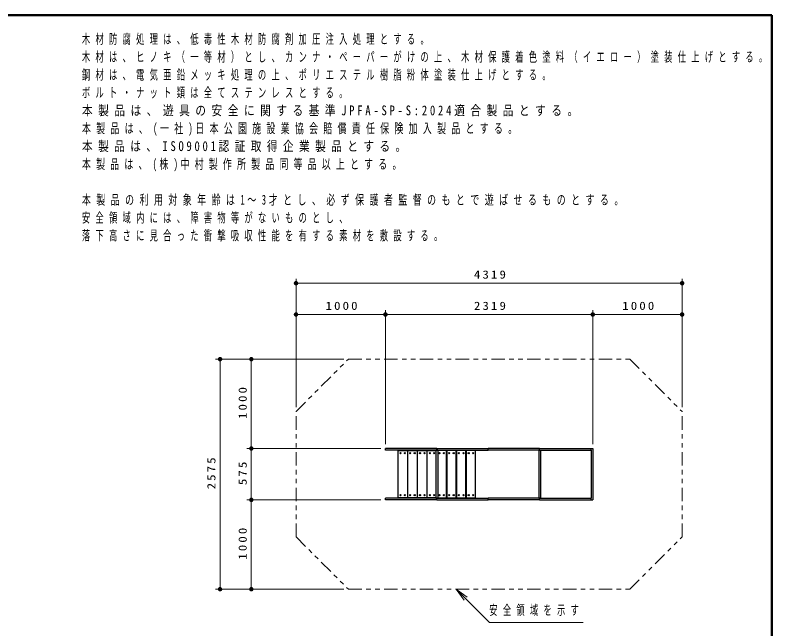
# Model space of a CAD drawing. Units: millimetres on the paper, with parts at other scales. Extents: x -385 to 0, y -12 to 267.
# Drawn here: x -169.3 to 0, y 129.6 to 267 of the extents above; entities that cross this region are included whole.
import ezdxf

# ---------------------------------------------------------------- set-up
doc = ezdxf.new("R2010")
doc.units = ezdxf.units.MM
doc.linetypes.add('USER3', pattern=[8, 3, -1, 1, -1, 1, -1])
doc.layers.add('1_50', color=7, linetype='Continuous', lineweight=25)
doc.layers.add('LY_3', color=7, linetype='Continuous', lineweight=13)
doc.layers.add('CLASS1', color=7, linetype='Continuous')
doc.styles.add('ＭＳ ゴシック', font='')
doc.styles.get('ＭＳ ゴシック').set_extended_font_data('MS Gothic')

# ---------------------------------------------------------------- blocks, each defined once
blk = doc.blocks.new('filled_dot')
at = {"color": 0, "linetype": 'Continuous', "lineweight": -2, "const_width": 1.25}
blk.add_lwpolyline([(-0.625, 0, 1), (0.625, 0, 1)], format="xyb", close=True, dxfattribs=at)

msp = doc.modelspace()

# ---------------------------------------------------------------- linework, layer by layer
at = {"layer": '1_50', "lineweight": 13}
for p, q in [((-106.459, 179.268), (-106.459, 207.984)), ((-106.459, 206.984), (-20.079, 206.984)), ((-20.079, 179.268), (-20.079, 207.984)), ((-106.459, 179.268), (-106.459, 200.984)), ((-106.459, 199.984), (-86.459, 199.984)), ((-86.459, 170.984), (-86.459, 200.984)), ((-86.459, 170.984), (-86.459, 200.984)), ((-86.459, 199.984), (-40.079, 199.984)), ((-40.079, 170.984), (-40.079, 200.984)), ((-40.079, 199.984), (-20.079, 199.984)), ((-20.079, 179.268), (-20.079, 200.984)), ((-95.743, 189.984), (-124.459, 189.984)), ((-123.459, 138.484), (-123.459, 189.984)), ((-116.459, 169.984), (-116.459, 189.984)), ((-87.459, 169.984), (-117.459, 169.984)), ((-116.459, 158.484), (-116.459, 169.984)), ((-87.459, 158.484), (-117.459, 158.484)), ((-116.459, 158.484), (-116.459, 138.484)), ((-95.743, 138.484), (-124.459, 138.484)), ((-70.62, 138.484), (-68.501, 136.36)), ((-70.62, 138.484), (-68.147, 136.713)), ((-68.855, 136.007), (-70.62, 138.484))]:
    msp.add_line(p, q, dxfattribs=at)
at = {"layer": '1_50', "color": 70, "linetype": 'USER3', "lineweight": 13}
for p, q in [((-106.459, 178.268), (-94.743, 189.984)), ((-94.743, 189.984), (-31.795, 189.984)), ((-31.795, 189.984), (-20.079, 178.268)), ((-106.459, 150.199), (-106.459, 178.268)), ((-20.079, 150.199), (-20.079, 178.268)), ((-106.459, 150.199), (-94.743, 138.484)), ((-31.795, 138.484), (-20.079, 150.199)), ((-94.743, 138.484), (-31.795, 138.484))]:
    msp.add_line(p, q, dxfattribs=at)
at = {"layer": '1_50', "color": 1}
for p, q in [((-74.959, 169.984), (-86.459, 169.984)), ((-86.459, 169.604), (-86.459, 169.984)), ((-86.459, 169.604), (-86.459, 169.984)), ((-74.959, 169.604), (-86.459, 169.604)), ((-74.959, 169.984), (-63.459, 169.984)), ((-74.959, 169.604), (-74.959, 169.984)), ((-74.959, 169.604), (-74.959, 169.984)), ((-74.959, 169.604), (-74.959, 169.984)), ((-74.959, 169.604), (-63.459, 169.604)), ((-51.959, 169.984), (-63.459, 169.984)), ((-63.459, 169.604), (-63.459, 169.984)), ((-63.459, 169.604), (-63.459, 169.984)), ((-63.459, 169.604), (-63.459, 169.984)), ((-63.459, 169.604), (-63.459, 169.984)), ((-51.959, 169.604), (-63.459, 169.604)), ((-51.959, 169.984), (-40.079, 169.984)), ((-51.959, 169.604), (-51.959, 169.984)), ((-51.959, 169.604), (-51.959, 169.984)), ((-51.959, 169.604), (-51.959, 169.984)), ((-51.959, 169.604), (-51.959, 169.984)), ((-51.959, 169.604), (-40.459, 169.604)), ((-40.459, 169.604), (-40.459, 169.984)), ((-40.459, 169.604), (-40.459, 158.864)), ((-40.079, 169.984), (-40.079, 158.484)), ((-74.959, 158.864), (-86.459, 158.864)), ((-86.459, 158.484), (-86.459, 158.864)), ((-86.459, 158.484), (-86.459, 158.864)), ((-74.959, 158.484), (-86.459, 158.484)), ((-74.959, 158.864), (-63.459, 158.864)), ((-74.959, 158.484), (-74.959, 158.864)), ((-74.959, 158.484), (-74.959, 158.864)), ((-74.959, 158.484), (-74.959, 158.864)), ((-74.959, 158.484), (-63.459, 158.484)), ((-51.959, 158.864), (-63.459, 158.864)), ((-63.459, 158.484), (-63.459, 158.864)), ((-63.459, 158.484), (-63.459, 158.864)), ((-63.459, 158.484), (-63.459, 158.864)), ((-63.459, 158.484), (-63.459, 158.864)), ((-51.959, 158.484), (-63.459, 158.484)), ((-51.959, 158.864), (-40.459, 158.864)), ((-51.959, 158.484), (-51.959, 158.864)), ((-51.959, 158.484), (-51.959, 158.864)), ((-51.959, 158.484), (-51.959, 158.864)), ((-51.959, 158.484), (-51.959, 158.864)), ((-51.959, 158.484), (-40.079, 158.484)), ((-40.459, 158.484), (-40.459, 158.864))]:
    msp.add_line(p, q, dxfattribs=at)
at = {"layer": '1_50', "color": 40}
for p, q in [((-83.639, 159.034), (-83.639, 169.434)), ((-83.539, 169.534), (-81.639, 169.534)), ((-81.539, 169.434), (-81.539, 159.034)), ((-81.459, 159.034), (-81.459, 169.434)), ((-81.359, 169.534), (-79.459, 169.534)), ((-79.359, 169.434), (-79.359, 159.034)), ((-79.279, 159.034), (-79.279, 169.434)), ((-79.179, 169.534), (-77.279, 169.534)), ((-77.179, 169.434), (-77.179, 159.034)), ((-77.099, 159.034), (-77.099, 169.434)), ((-76.999, 169.534), (-75.149, 169.534)), ((-72.919, 169.534), (-74.769, 169.534)), ((-72.819, 159.034), (-72.819, 169.434)), ((-72.739, 169.434), (-72.739, 159.034)), ((-70.739, 169.534), (-72.639, 169.534)), ((-70.639, 159.034), (-70.639, 169.434)), ((-70.559, 169.434), (-70.559, 159.034)), ((-68.559, 169.534), (-70.459, 169.534)), ((-68.459, 159.034), (-68.459, 169.434)), ((-68.379, 169.434), (-68.379, 159.034)), ((-66.379, 169.534), (-68.279, 169.534)), ((-66.279, 159.034), (-66.279, 169.434)), ((-81.639, 158.934), (-83.539, 158.934)), ((-79.459, 158.934), (-81.359, 158.934)), ((-77.279, 158.934), (-79.179, 158.934)), ((-75.149, 158.934), (-76.999, 158.934)), ((-74.769, 158.934), (-72.919, 158.934)), ((-72.639, 158.934), (-70.739, 158.934)), ((-70.459, 158.934), (-68.559, 158.934)), ((-68.279, 158.934), (-66.379, 158.934))]:
    msp.add_line(p, q, dxfattribs=at)
at = {"layer": '1_50', "color": 2}
for p, q in [((-75.149, 169.604), (-74.769, 169.604)), ((-75.149, 169.604), (-74.769, 169.604)), ((-74.769, 169.604), (-75.149, 169.604)), ((-74.769, 169.604), (-75.149, 169.604)), ((-75.149, 169.604), (-74.769, 169.604)), ((-75.149, 169.604), (-75.149, 158.864)), ((-74.769, 169.604), (-74.769, 158.864)), ((-52.149, 169.604), (-52.149, 158.864)), ((-52.149, 169.604), (-51.769, 169.604)), ((-51.769, 169.604), (-51.769, 158.864)), ((-74.769, 158.864), (-75.149, 158.864)), ((-74.769, 158.864), (-75.149, 158.864)), ((-75.149, 158.864), (-74.769, 158.864)), ((-75.149, 158.864), (-74.769, 158.864)), ((-74.769, 158.864), (-75.149, 158.864)), ((-51.769, 158.864), (-52.149, 158.864))]:
    msp.add_line(p, q, dxfattribs=at)
at = {"layer": '1_50', "lineweight": 13}
msp.add_lwpolyline([(-70.62, 138.484), (-63.209, 131.055), (-42.209, 131.055)], dxfattribs=at)
at = {"layer": '1_50'}
for centre in [(-83.089, 168.934), (-82.089, 168.934), (-80.909, 168.934), (-79.909, 168.934), (-78.729, 168.934), (-77.729, 168.934), (-76.549, 168.934), (-75.549, 168.934), (-74.369, 168.934), (-73.369, 168.934), (-72.189, 168.934), (-71.189, 168.934), (-70.009, 168.934), (-69.009, 168.934), (-67.829, 168.934), (-66.829, 168.934), (-83.089, 159.534), (-82.089, 159.534), (-80.909, 159.534), (-79.909, 159.534), (-78.729, 159.534), (-77.729, 159.534), (-76.549, 159.534), (-75.549, 159.534), (-74.369, 159.534), (-73.369, 159.534), (-72.189, 159.534), (-71.189, 159.534), (-70.009, 159.534), (-69.009, 159.534), (-67.829, 159.534), (-66.829, 159.534)]:
    msp.add_circle(centre, 0.12, dxfattribs=at)
at = {"layer": '1_50', "color": 40}
for centre, start, end in [((-83.539, 169.434), 90, 180), ((-81.639, 169.434), 0, 90), ((-81.359, 169.434), 90, 180), ((-79.459, 169.434), 0, 90), ((-79.179, 169.434), 90, 180), ((-77.279, 169.434), 0, 90), ((-76.999, 169.434), 90, 180), ((-72.919, 169.434), 0, 90), ((-72.639, 169.434), 90, 180), ((-70.739, 169.434), 0, 90), ((-70.459, 169.434), 90, 180), ((-68.559, 169.434), 0, 90), ((-68.279, 169.434), 90, 180), ((-66.379, 169.434), 0, 90), ((-83.539, 159.034), 180, 270), ((-81.639, 159.034), 270, 0), ((-81.359, 159.034), 180, 270), ((-79.459, 159.034), 270, 0), ((-79.179, 159.034), 180, 270), ((-77.279, 159.034), 270, 0), ((-76.999, 159.034), 180, 270), ((-72.919, 159.034), 270, 0), ((-72.639, 159.034), 180, 270), ((-70.739, 159.034), 270, 0), ((-70.459, 159.034), 180, 270), ((-68.559, 159.034), 270, 0), ((-68.279, 159.034), 180, 270), ((-66.379, 159.034), 270, 0)]:
    msp.add_arc(centre, 0.1, start, end, dxfattribs=at)
at = {"layer": 'LY_3', "lineweight": 50}
for p, q in [((0, 267), (-385, 267)), ((0, 0), (0, 267))]:
    msp.add_line(p, q, dxfattribs=at)

# ---------------------------------------------------------------- block references
at = {"layer": '1_50', "lineweight": 13, "xscale": 0.4, "yscale": 0.4}
for p in [(-106.459, 206.984), (-106.459, 199.984), (-86.459, 199.984), (-40.079, 199.984)]:
    msp.add_blockref('filled_dot', p, dxfattribs=at)
for p, rotation in [((-20.079, 206.984), 180), ((-86.459, 199.984), 180), ((-40.079, 199.984), 180), ((-20.079, 199.984), 180), ((-123.459, 189.984), 270), ((-116.459, 189.984), 270), ((-116.459, 169.984), 270), ((-116.459, 169.984), 90), ((-116.459, 158.484), 90), ((-116.459, 158.484), 270), ((-123.459, 138.484), 90), ((-116.459, 138.484), 90)]:
    msp.add_blockref('filled_dot', p, dxfattribs=dict(at, rotation=rotation))

# ---------------------------------------------------------------- texts
at = {"layer": '1_50', "style": 'ＭＳ ゴシック'}
for s, insert, char_height, attachment_point in [('\\T1.33;\\W1.15;4319', (-62.841, 207.984), 1.833, 8), ('\\T1.33;\\W1.15;1000', (-96.038, 200.984), 1.833, 8), ('\\T1.33;\\W1.15;2319', (-62.841, 200.984), 1.833, 8), ('\\T1.33;\\W1.15;1000', (-29.658, 200.984), 1.833, 8), ('\\T1.64;\\W0.6;安全領域を示す', (-63.209, 133.705), 2.199, 4)]:
    msp.add_mtext(s, dxfattribs=dict(at, insert=insert, char_height=char_height, attachment_point=attachment_point))
at = {"layer": '1_50', "char_height": 1.833, "attachment_point": 8, "rotation": 90, "style": 'ＭＳ ゴシック'}
for s, insert in [('\\T1.33;\\W1.15;1000', (-117.459, 180.405)), ('\\T1.33;\\W1.15;2575', (-124.459, 164.65)), ('\\T1.33;\\W1.15;575', (-117.459, 164.65)), ('\\T1.33;\\W1.15;1000', (-117.459, 148.905))]:
    msp.add_mtext(s, dxfattribs=dict(at, insert=insert))
at = {"layer": 'CLASS1', "char_height": 2.199, "attachment_point": 1, "style": 'ＭＳ ゴシック'}
for s, insert in [('\\T1.64;\\W0.6;木材防腐処理は、低毒性木材防腐剤加圧注入処理とする。', (-154.356, 262.775)), ('\\T1.64;\\W0.6;木材は、ヒノキ（一等材）とし、カンナ・ペーパーがけの上、木材保護着色塗料（イエロー）塗装仕上げとする。', (-154.356, 258.775)), ('\\T1.64;\\W0.6;鋼材は、電気亜鉛メッキ処理の上、ポリエステル樹脂粉体塗装仕上げとする。', (-154.356, 254.775)), ('\\T1.64;\\W0.6;ボルト・ナット類は全てステンレスとする。', (-154.356, 250.775)), ('\\T1.51;\\W0.8;本製品は、遊具の安全に関する基準JPFA-SP-S:2024適合製品とする。', (-154.356, 246.775)), ('\\T1.59;\\W0.65;本製品は、(一社)日本公園施設業協会賠償責任保険加入製品とする。', (-154.356, 242.775)), ('\\T1.5;\\W0.8;本製品は、ISO9001認証取得企業製品とする。', (-154.356, 238.775)), ('\\T1.58;\\W0.65;本製品は、(株)中村製作所製品同等品以上とする。', (-154.356, 234.775)), ('\\T1.61;\\W0.65;本製品の利用対象年齢は1～3才とし、必ず保護者監督のもとで遊ばせるものとする。', (-154.356, 226.775)), ('\\T1.64;\\W0.6;安全領域内には、障害物等がないものとし、', (-154.356, 222.775)), ('\\T1.64;\\W0.6;落下高さに見合った衝撃吸収性能を有する素材を敷設する。', (-154.356, 218.775))]:
    msp.add_mtext(s, dxfattribs=dict(at, insert=insert))

doc.saveas('drawing.dxf')
